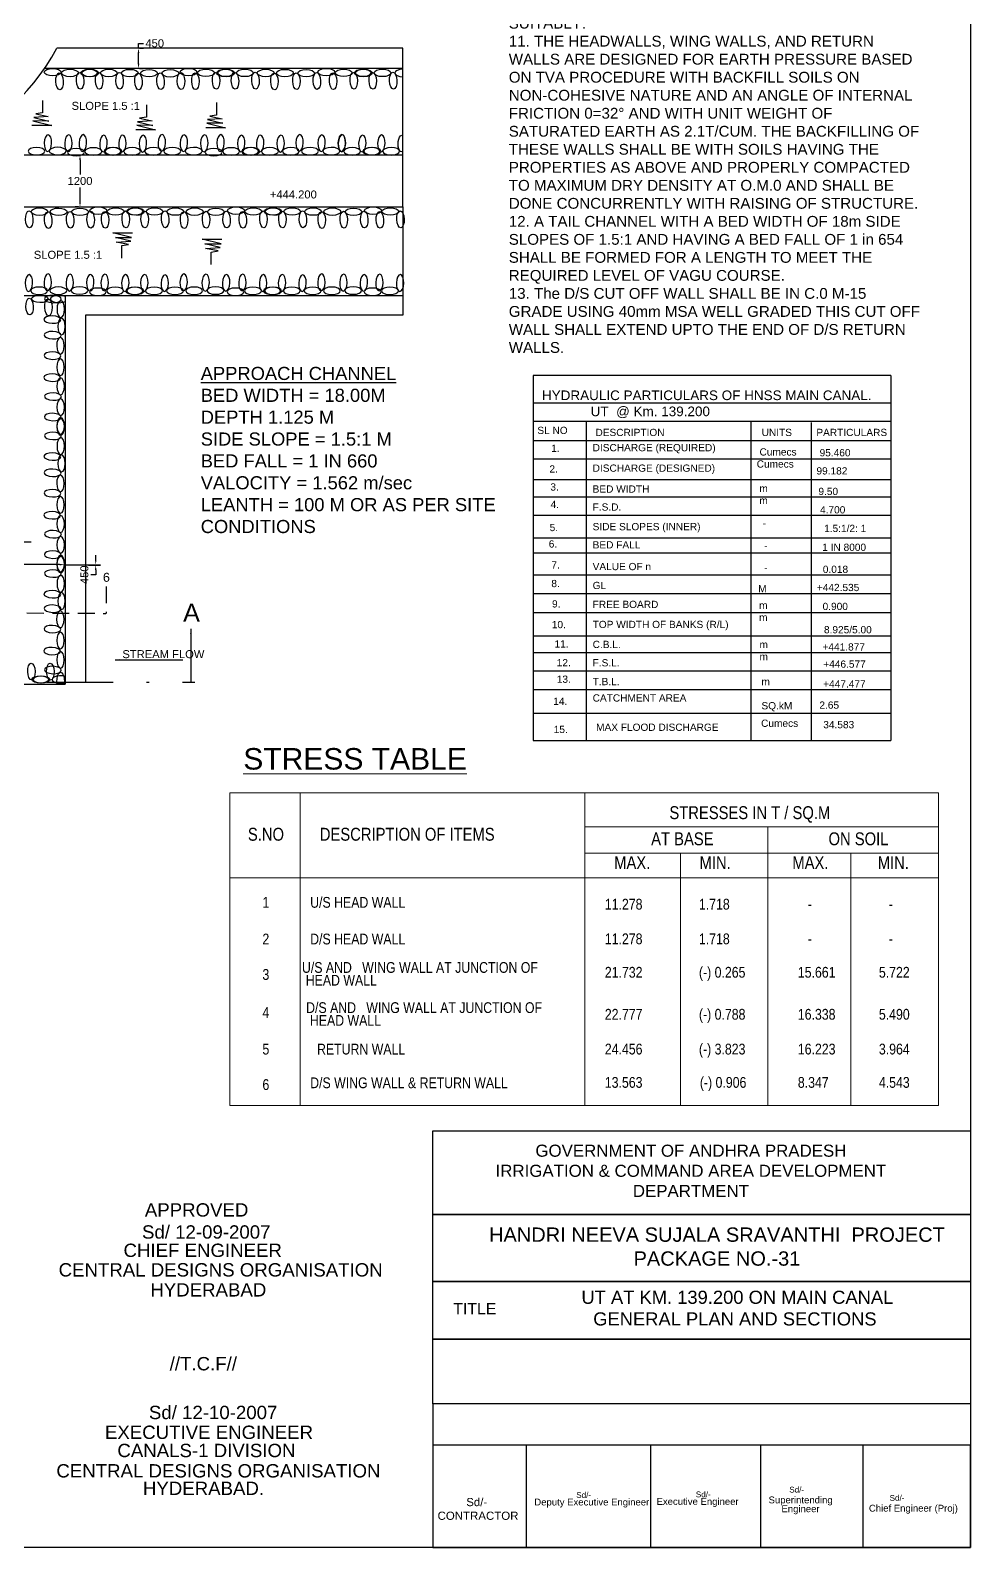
# Model space of a CAD drawing. Header units: metres. Extents: x 450 to 1468, y 479 to 784.
# Drawn here: x 1432.5 to 1467.8, y 698.3 to 755.2 of the extents above; entities that cross this region are included whole.
import ezdxf

# ---------------------------------------------------------------- set-up
doc = ezdxf.new("R2010")
doc.units = ezdxf.units.M
doc.header["$MEASUREMENT"] = 0
doc.linetypes.add('DASHDOT', pattern=[1, 0.5, -0.25, 0, -0.25])
doc.linetypes.add('HIDDEN', pattern=[9.525, 6.35, -3.175])
for name, color, linetype in [('DIMENSION', 255, 'Continuous'), ('DRAWING', 7, 'Continuous'), ('HATCH', 7, 'Continuous'), ('MAIN', 7, 'Continuous'), ('TEXT', 255, 'Continuous'), ('TEXT_GENERAL', 4, 'Continuous')]:
    doc.layers.add(name, color=color, linetype=linetype)
doc.styles.add('ARIAL NARROW', font='ARIALN.TTF')
doc.styles.get("Standard").update_dxf_attribs({"font": 'arial.ttf'})
doc.dimstyles.get("Standard").update_dxf_attribs({"dimtxt": 0.3, "dimasz": 0.18, "dimexe": 0.18, "dimexo": 0.0625, "dimgap": 0.09, "dimtad": 0, "dimtih": 1, "dimtoh": 1, "dimdec": 4, "dimzin": 0, "dimdsep": 46, "dimtxsty": 'Standard', "dimcen": 0.09, "dimadec": 0, "dimazin": 0, "dimtfac": 1, "dimtdec": 4, "dimtofl": 0, "dimtmove": 0, "dimatfit": 3, "dimfxl": 1, "dimtolj": 1, "dimtzin": 0, "dimarcsym": 0})

# ---------------------------------------------------------------- blocks, each defined once
blk = doc.blocks.new('*D120')
at = {"layer": 'Defpoints', "color": 0, "ltscale": 0.1, "transparency": 16777216}
for p in [(1434.396, 750.51), (1434.396, 750.51), (1434.396, 748.563)]:
    blk.add_point(p, dxfattribs=at)
at = {"layer": 'DIMENSION', "color": 0, "lineweight": -2, "ltscale": 0.1, "transparency": 16777216}
for p, q in [((1434.334, 750.51), (1434.216, 750.51)), ((1434.396, 750.33), (1434.396, 749.78)), ((1434.396, 748.743), (1434.396, 749.293)), ((1434.334, 748.563), (1434.216, 748.563))]:
    blk.add_line(p, q, dxfattribs=at)
at = {"layer": 'DIMENSION', "color": 0, "ltscale": 0.1, "transparency": 16777216}
for points in [[(1434.366, 750.33), (1434.426, 750.33), (1434.396, 750.51)], [(1434.366, 748.743), (1434.426, 748.743), (1434.396, 748.563)]]:
    blk.add_solid(points, dxfattribs=at)
at = {"layer": 'DIMENSION', "color": 0, "ltscale": 0.1, "transparency": 16777216, "insert": (1434.396, 749.536), "char_height": 0.3, "attachment_point": 5}
blk.add_mtext('\\A1;1200', dxfattribs=at)
blk = doc.blocks.new('*D121')
at = {"layer": 'Defpoints', "color": 0, "ltscale": 0.1, "transparency": 16777216}
for p in [(1436.566, 754.518), (1436.589, 754.518), (1436.566, 753.757)]:
    blk.add_point(p, dxfattribs=at)
at = {"layer": 'DIMENSION', "color": 0, "lineweight": -2, "ltscale": 0.1, "transparency": 16777216}
for p, q in [((1436.589, 754.518), (1436.589, 754.698)), ((1436.589, 754.698), (1436.769, 754.698)), ((1436.629, 754.518), (1436.769, 754.518)), ((1436.589, 753.937), (1436.589, 754.338)), ((1436.629, 753.757), (1436.769, 753.757))]:
    blk.add_line(p, q, dxfattribs=at)
at = {"layer": 'DIMENSION', "color": 0, "ltscale": 0.1, "transparency": 16777216}
for points in [[(1436.559, 754.338), (1436.619, 754.338), (1436.589, 754.518)], [(1436.559, 753.937), (1436.619, 753.937), (1436.589, 753.757)]]:
    blk.add_solid(points, dxfattribs=at)
at = {"layer": 'DIMENSION', "color": 0, "ltscale": 0.1, "transparency": 16777216, "insert": (1437.195, 754.698), "char_height": 0.3, "attachment_point": 5}
blk.add_mtext('\\A1;450', dxfattribs=at)
blk = doc.blocks.new('*D126')
at = {"layer": 'Defpoints', "color": 0, "ltscale": 0.1, "transparency": 16777216}
for p in [(1428.881, 735.158), (1433.811, 735.151), (1433.811, 735.151)]:
    blk.add_point(p, dxfattribs=at)
at = {"layer": 'DIMENSION', "color": 0, "lineweight": -2, "ltscale": 0.1, "transparency": 16777216}
for p, q in [((1428.881, 735.095), (1428.881, 734.971)), ((1429.061, 735.151), (1430.809, 735.151)), ((1433.631, 735.151), (1431.883, 735.151)), ((1433.811, 735.213), (1433.811, 735.331))]:
    blk.add_line(p, q, dxfattribs=at)
at = {"layer": 'DIMENSION', "color": 0, "ltscale": 0.1, "transparency": 16777216}
for points in [[(1429.061, 735.181), (1429.061, 735.121), (1428.881, 735.151)], [(1433.631, 735.181), (1433.631, 735.121), (1433.811, 735.151)]]:
    blk.add_solid(points, dxfattribs=at)
at = {"layer": 'DIMENSION', "color": 0, "ltscale": 0.1, "transparency": 16777216, "insert": (1431.346, 735.151), "char_height": 0.3, "attachment_point": 5}
blk.add_mtext('\\A1;3000', dxfattribs=at)
blk = doc.blocks.new('*D127')
at = {"layer": 'Defpoints', "color": 0, "ltscale": 0.1, "transparency": 16777216}
for p in [(1433.809, 735.15), (1434.651, 735.132), (1434.984, 735.132)]:
    blk.add_point(p, dxfattribs=at)
at = {"layer": 'DIMENSION', "color": 0, "lineweight": -2, "ltscale": 0.1, "transparency": 16777216}
for p, q in [((1433.871, 735.15), (1435.164, 735.15)), ((1434.713, 735.132), (1435.164, 735.132)), ((1434.984, 735.33), (1434.984, 735.51)), ((1434.984, 734.772), (1434.804, 734.772)), ((1434.984, 734.952), (1434.984, 734.772))]:
    blk.add_line(p, q, dxfattribs=at)
at = {"layer": 'DIMENSION', "color": 0, "ltscale": 0.1, "transparency": 16777216}
for points in [[(1434.954, 735.33), (1435.014, 735.33), (1434.984, 735.15)], [(1434.954, 734.952), (1435.014, 734.952), (1434.984, 735.132)]]:
    blk.add_solid(points, dxfattribs=at)
at = {"layer": 'DIMENSION', "color": 0, "ltscale": 0.1, "transparency": 16777216, "insert": (1434.56, 734.772), "char_height": 0.3, "attachment_point": 5, "rotation": 90}
blk.add_mtext('\\A1;450', dxfattribs=at)

msp = doc.modelspace()

# ---------------------------------------------------------------- linework, layer by layer
at = {"layer": 'DRAWING', "ltscale": 0.1}
for points in [[(1446.49503, 750.50976), (1446.49503, 753.75674), (1446.49503, 754.51794), (1433.52958, 754.51794)], [(1446.49503, 753.75674), (1433.06635, 753.75674)], [(1432.99069, 752.55858), (1432.99069, 752.09187), (1432.73653, 752.0499), (1433.20783, 751.95606), (1432.66004, 751.92149), (1433.22757, 751.78568), (1432.62549, 751.78816), (1433.33367, 751.61283), (1432.59094, 751.61283)], [(1436.88478, 752.39629), (1436.88478, 751.92958), (1436.63062, 751.88761), (1437.10193, 751.79377), (1436.55413, 751.7592), (1437.12166, 751.62339), (1436.51958, 751.62587), (1437.22776, 751.45054), (1436.48504, 751.45054)], [(1439.50963, 752.47626), (1439.50963, 752.00955), (1439.25547, 751.96758), (1439.72678, 751.87374), (1439.17898, 751.83917), (1439.74651, 751.70336), (1439.14444, 751.70584), (1439.85262, 751.53051), (1439.10989, 751.53051)], [(1446.49503, 748.5629), (1446.49503, 750.50976), (1428.94524, 750.50976)], [(1428.90908, 748.5629), (1446.49503, 748.5629), (1446.49503, 745.24507)], [(1435.96494, 746.64575), (1435.96494, 747.11246), (1436.2191, 747.15443), (1435.74779, 747.24827), (1436.29559, 747.28284), (1435.72805, 747.41865), (1436.33013, 747.41618), (1435.62195, 747.5915), (1436.36468, 747.5915)], [(1439.3162, 746.40426), (1439.3162, 746.87097), (1439.57036, 746.91295), (1439.09905, 747.00678), (1439.64685, 747.04135), (1439.07932, 747.17716), (1439.68139, 747.17469), (1438.97321, 747.35001), (1439.71594, 747.35001)], [(1428.90908, 745.24507), (1446.49503, 745.24507), (1446.49503, 744.50423), (1434.59775, 744.50423), (1434.59775, 743.52396)], [(1433.84342, 745.24507), (1433.84342, 730.67054)], [(1434.59775, 743.52396), (1434.59775, 730.73857)], [(1432.56153, 735.99238), (1432.09481, 735.99238), (1432.05284, 736.24654), (1431.95901, 735.77524), (1431.92443, 736.32303), (1431.78863, 735.7555), (1431.7911, 736.35758), (1431.61578, 735.6494), (1431.61578, 736.39213)], [(1428.88121, 730.67054), (1433.84342, 730.67054)]]:
    msp.add_lwpolyline(points, dxfattribs=at)
at = {"layer": 'DRAWING', "linetype": 'DASHDOT', "ltscale": 5}
msp.add_lwpolyline([(1305.63453, 730.73857), (1438.69409, 730.73857)], dxfattribs=at)
at = {"layer": 'DRAWING', "ltscale": 0.1}
msp.add_arc((1425.79465, 758.73897), 8.81171, 290.949535, 331.378234, dxfattribs=at)
at = {"layer": 'DRAWING'}
for centre, major_axis in [((1433.37118, 753.6182), (0.31528, -0.00119)), ((1433.62742, 753.27401), (0.01082, -0.3151)), ((1434.02185, 753.58758), (0.31528, -0.00119)), ((1434.40111, 753.29251), (0.01082, -0.3151)), ((1434.73945, 753.58581), (0.31528, -0.00119)), ((1434.77782, 753.58472), (0.31528, -0.00119)), ((1435.11173, 753.28946), (0.01082, -0.3151)), ((1435.47802, 753.58636), (0.31528, -0.00119)), ((1435.87868, 753.29586), (0.01082, -0.3151)), ((1436.26151, 753.5834), (0.31528, -0.00119)), ((1436.58762, 753.26711), (0.01082, -0.3151)), ((1436.98205, 753.58068), (0.31528, -0.00119)), ((1437.41251, 753.2786), (0.01082, -0.3151)), ((1437.7788, 753.5755), (0.31528, -0.00119)), ((1438.17946, 753.285), (0.01082, -0.3151)), ((1438.46451, 753.62092), (0.31528, -0.00119)), ((1438.72075, 753.27674), (0.01082, -0.3151)), ((1439.11518, 753.59031), (0.31528, -0.00119)), ((1439.49444, 753.29523), (0.01082, -0.3151)), ((1439.83278, 753.58854), (0.31528, -0.00119)), ((1439.87114, 753.58745), (0.31528, -0.00119)), ((1440.20506, 753.29219), (0.01082, -0.3151)), ((1440.57134, 753.58909), (0.31528, -0.00119)), ((1440.972, 753.29858), (0.01082, -0.3151)), ((1441.35484, 753.58613), (0.31528, -0.00119)), ((1441.68095, 753.26983), (0.01082, -0.3151)), ((1442.07538, 753.5834), (0.31528, -0.00119)), ((1442.50584, 753.28132), (0.01082, -0.3151)), ((1442.87212, 753.57822), (0.31528, -0.00119)), ((1443.27278, 753.28772), (0.01082, -0.3151)), ((1443.62587, 753.62092), (0.31528, -0.00119)), ((1443.88211, 753.27674), (0.01082, -0.3151)), ((1444.27654, 753.59031), (0.31528, -0.00119)), ((1444.6558, 753.29523), (0.01082, -0.3151)), ((1444.99414, 753.58854), (0.31528, -0.00119)), ((1445.0325, 753.58745), (0.31528, -0.00119)), ((1445.36642, 753.29219), (0.01082, -0.3151)), ((1445.7327, 753.58909), (0.31528, -0.00119)), ((1446.13336, 753.29858), (0.01082, -0.3151)), ((1432.49375, 748.09852), (0.01082, -0.3151)), ((1432.87658, 748.38607), (0.31528, -0.00119)), ((1433.20269, 748.06977), (0.01082, -0.3151)), ((1433.59712, 748.38334), (0.31528, -0.00119)), ((1434.02758, 748.08126), (0.01082, -0.3151)), ((1434.39387, 748.37817), (0.31528, -0.00119)), ((1434.79453, 748.08766), (0.01082, -0.3151)), ((1435.07958, 748.42358), (0.31528, -0.00119)), ((1435.33582, 748.0794), (0.01082, -0.3151)), ((1435.73025, 748.39297), (0.31528, -0.00119)), ((1436.10951, 748.0979), (0.01082, -0.3151)), ((1436.44785, 748.3912), (0.31528, -0.00119)), ((1436.48621, 748.39011), (0.31528, -0.00119)), ((1436.82013, 748.09485), (0.01082, -0.3151)), ((1437.18642, 748.39175), (0.31528, -0.00119)), ((1437.58707, 748.10125), (0.01082, -0.3151)), ((1437.96991, 748.38879), (0.31528, -0.00119)), ((1438.29602, 748.0725), (0.01082, -0.3151)), ((1438.69045, 748.38607), (0.31528, -0.00119)), ((1439.12091, 748.08399), (0.01082, -0.3151)), ((1439.4872, 748.38089), (0.31528, -0.00119)), ((1439.88785, 748.09038), (0.01082, -0.3151)), ((1440.24094, 748.42358), (0.31528, -0.00119)), ((1440.49718, 748.0794), (0.01082, -0.3151)), ((1440.89161, 748.39297), (0.31528, -0.00119)), ((1441.27087, 748.0979), (0.01082, -0.3151)), ((1441.60921, 748.3912), (0.31528, -0.00119)), ((1441.64757, 748.39011), (0.31528, -0.00119)), ((1441.98149, 748.09485), (0.01082, -0.3151)), ((1442.34777, 748.39175), (0.31528, -0.00119)), ((1442.74843, 748.10125), (0.01082, -0.3151)), ((1443.13127, 748.38879), (0.31528, -0.00119)), ((1443.45738, 748.0725), (0.01082, -0.3151)), ((1443.85181, 748.38607), (0.31528, -0.00119)), ((1444.28227, 748.08399), (0.01082, -0.3151)), ((1444.64855, 748.38089), (0.31528, -0.00119)), ((1445.04921, 748.09038), (0.01082, -0.3151)), ((1445.37713, 748.42358), (0.31528, -0.00119)), ((1445.63337, 748.0794), (0.01082, -0.3151)), ((1446.0278, 748.39297), (0.31528, -0.00119)), ((1446.40706, 748.0979), (0.01082, -0.3151)), ((1432.5043, 744.82769), (0.01082, -0.3151)), ((1432.88714, 745.11523), (0.31528, -0.00119)), ((1433.21325, 744.79894), (0.01082, -0.3151)), ((1432.57402, 731.14131), (-0.01082, 0.3151)), ((1433.28464, 731.13826), (-0.01082, 0.3151)), ((1432.90794, 730.84605), (-0.31528, 0.00119)), ((1432.9463, 730.84496), (-0.31528, 0.00119))]:
    msp.add_ellipse(centre, major_axis=major_axis, ratio=0.44187519, dxfattribs=at)
for centre, major_axis, start_param, end_param in [((1446.5162, 753.58613), (0.31528, -0.00119), 1.63965786, 4.6468677), ((1433.60768, 745.11251), (0.31528, -0.00119), 0.72786788, 5.55865768), ((1433.6639, 730.84319), (-0.31528, 0.00119), 4.10830539, 8.46140548)]:
    msp.add_ellipse(centre, major_axis=major_axis, ratio=0.44187519, start_param=start_param, end_param=end_param, dxfattribs=at)
at = {"layer": 'DRAWING', "extrusion": (0, 0, -1)}
for centre, major_axis in [((1433.19385, 750.95806), (0.01082, 0.3151)), ((1433.9608, 750.95166), (0.01082, 0.3151)), ((1434.50208, 750.95992), (0.01082, 0.3151)), ((1435.27577, 750.94142), (0.01082, 0.3151)), ((1435.9864, 750.94447), (0.01082, 0.3151)), ((1436.75334, 750.93808), (0.01082, 0.3151)), ((1437.46228, 750.96682), (0.01082, 0.3151)), ((1438.28718, 750.95534), (0.01082, 0.3151)), ((1439.05412, 750.94894), (0.01082, 0.3151)), ((1439.66344, 750.95992), (0.01082, 0.3151)), ((1440.43713, 750.94142), (0.01082, 0.3151)), ((1441.14776, 750.94447), (0.01082, 0.3151)), ((1441.9147, 750.93808), (0.01082, 0.3151)), ((1442.62364, 750.96682), (0.01082, 0.3151)), ((1443.44854, 750.95534), (0.01082, 0.3151)), ((1444.20406, 750.96264), (0.01082, 0.3151)), ((1444.21548, 750.94894), (0.01082, 0.3151)), ((1444.97774, 750.94415), (0.01082, 0.3151)), ((1445.68837, 750.9472), (0.01082, 0.3151)), ((1432.76339, 750.65598), (0.31528, 0.00119)), ((1433.56014, 750.66116), (0.31528, 0.00119)), ((1434.24585, 750.61574), (0.31528, 0.00119)), ((1434.89652, 750.64635), (0.31528, 0.00119)), ((1435.61412, 750.64812), (0.31528, 0.00119)), ((1435.65248, 750.64921), (0.31528, 0.00119)), ((1436.35268, 750.64757), (0.31528, 0.00119)), ((1437.13618, 750.65053), (0.31528, 0.00119)), ((1437.85671, 750.65326), (0.31528, 0.00119)), ((1438.65346, 750.65843), (0.31528, 0.00119)), ((1439.40721, 750.61574), (0.31528, 0.00119)), ((1440.05787, 750.64635), (0.31528, 0.00119)), ((1440.77548, 750.64812), (0.31528, 0.00119)), ((1440.81384, 750.64921), (0.31528, 0.00119)), ((1441.51404, 750.64757), (0.31528, 0.00119)), ((1442.29754, 750.65053), (0.31528, 0.00119)), ((1443.01807, 750.65326), (0.31528, 0.00119)), ((1443.81482, 750.65843), (0.31528, 0.00119)), ((1444.59849, 750.64908), (0.31528, 0.00119)), ((1445.31609, 750.65085), (0.31528, 0.00119)), ((1445.35445, 750.65193), (0.31528, 0.00119)), ((1446.05465, 750.65029), (0.31528, 0.00119)), ((1432.47885, 745.70945), (0.01082, 0.3151)), ((1433.1878, 745.7382), (0.01082, 0.3151)), ((1434.01269, 745.72671), (0.01082, 0.3151)), ((1434.77963, 745.72031), (0.01082, 0.3151)), ((1435.32092, 745.72857), (0.01082, 0.3151)), ((1436.09461, 745.71008), (0.01082, 0.3151)), ((1436.80524, 745.71312), (0.01082, 0.3151)), ((1437.57218, 745.70673), (0.01082, 0.3151)), ((1438.28112, 745.73548), (0.01082, 0.3151)), ((1439.10602, 745.72399), (0.01082, 0.3151)), ((1439.87296, 745.71759), (0.01082, 0.3151)), ((1440.48228, 745.72857), (0.01082, 0.3151)), ((1441.25597, 745.71008), (0.01082, 0.3151)), ((1441.96659, 745.71312), (0.01082, 0.3151)), ((1442.73354, 745.70673), (0.01082, 0.3151)), ((1443.44248, 745.73548), (0.01082, 0.3151)), ((1444.26737, 745.72399), (0.01082, 0.3151)), ((1445.03432, 745.71759), (0.01082, 0.3151)), ((1445.61848, 745.72857), (0.01082, 0.3151)), ((1446.39217, 745.71008), (0.01082, 0.3151)), ((1432.86169, 745.42191), (0.31528, 0.00119)), ((1433.58223, 745.42463), (0.31528, 0.00119)), ((1434.37898, 745.42981), (0.31528, 0.00119)), ((1435.06469, 745.38439), (0.31528, 0.00119)), ((1435.71535, 745.415), (0.31528, 0.00119)), ((1436.43296, 745.41677), (0.31528, 0.00119)), ((1436.47132, 745.41786), (0.31528, 0.00119)), ((1437.17152, 745.41622), (0.31528, 0.00119)), ((1437.95502, 745.41918), (0.31528, 0.00119)), ((1438.67555, 745.42191), (0.31528, 0.00119)), ((1439.4723, 745.42709), (0.31528, 0.00119)), ((1440.22604, 745.38439), (0.31528, 0.00119)), ((1440.87671, 745.415), (0.31528, 0.00119)), ((1441.59432, 745.41677), (0.31528, 0.00119)), ((1441.63268, 745.41786), (0.31528, 0.00119)), ((1442.33288, 745.41622), (0.31528, 0.00119)), ((1443.11638, 745.41918), (0.31528, 0.00119)), ((1443.83691, 745.42191), (0.31528, 0.00119)), ((1444.63366, 745.42709), (0.31528, 0.00119)), ((1445.36224, 745.38439), (0.31528, 0.00119)), ((1446.01291, 745.415), (0.31528, 0.00119)), ((1433.37842, 745.1131), (-0.3151, 0.01082)), ((1433.67349, 744.73384), (-0.00119, 0.31528)), ((1433.35992, 744.33941), (-0.3151, 0.01082)), ((1433.7041, 744.08317), (-0.00119, 0.31528)), ((1433.3709, 743.75525), (-0.3151, 0.01082)), ((1433.66141, 743.35459), (-0.00119, 0.31528)), ((1433.36451, 742.9883), (-0.3151, 0.01082)), ((1433.66658, 742.55784), (-0.00119, 0.31528)), ((1433.35302, 742.16341), (-0.3151, 0.01082)), ((1433.66931, 741.83731), (-0.00119, 0.31528)), ((1433.38176, 741.45447), (-0.3151, 0.01082)), ((1433.67227, 741.05381), (-0.00119, 0.31528)), ((1433.37537, 740.68752), (-0.3151, 0.01082)), ((1433.67063, 740.35361), (-0.00119, 0.31528)), ((1433.67172, 740.31525), (-0.00119, 0.31528)), ((1433.37842, 739.9769), (-0.3151, 0.01082)), ((1433.67349, 739.59764), (-0.00119, 0.31528)), ((1433.35992, 739.20321), (-0.3151, 0.01082)), ((1433.7041, 738.94697), (-0.00119, 0.31528)), ((1433.3709, 738.59389), (-0.3151, 0.01082)), ((1433.66141, 738.19323), (-0.00119, 0.31528)), ((1433.36451, 737.82695), (-0.3151, 0.01082)), ((1433.66658, 737.39648), (-0.00119, 0.31528)), ((1433.35302, 737.00205), (-0.3151, 0.01082)), ((1433.66931, 736.67595), (-0.00119, 0.31528)), ((1433.38176, 736.29311), (-0.3151, 0.01082)), ((1433.37537, 735.52617), (-0.3151, 0.01082)), ((1433.67227, 735.89245), (-0.00119, 0.31528)), ((1433.67063, 735.19225), (-0.00119, 0.31528)), ((1433.67172, 735.15389), (-0.00119, 0.31528)), ((1433.37842, 734.81554), (-0.3151, 0.01082)), ((1433.67349, 734.43628), (-0.00119, 0.31528)), ((1433.35992, 734.04185), (-0.3151, 0.01082)), ((1433.7041, 733.78561), (-0.00119, 0.31528)), ((1433.36818, 733.50056), (-0.3151, 0.01082)), ((1433.65868, 733.0999), (-0.00119, 0.31528)), ((1433.36178, 732.73362), (-0.3151, 0.01082)), ((1433.66386, 732.30316), (-0.00119, 0.31528)), ((1433.35029, 731.90873), (-0.3151, 0.01082)), ((1433.66658, 731.58262), (-0.00119, 0.31528)), ((1433.37904, 731.19978), (-0.3151, 0.01082))]:
    msp.add_ellipse(centre, major_axis=major_axis, ratio=0.44187519, dxfattribs=at)
for centre, major_axis, start_param, end_param in [((1446.45531, 750.9408), (0.01082, 0.3151), 2.77563782, 6.49400101), ((1433.66955, 730.79912), (-0.00119, 0.31528), 4.29396199, 8.27574888)]:
    msp.add_ellipse(centre, major_axis=major_axis, ratio=0.44187519, start_param=start_param, end_param=end_param, dxfattribs=at)
at = {"layer": 'HATCH', "ltscale": 0.02}
msp.add_lwpolyline([(1447.61631, 703.68373), (1447.61631, 702.13041)], dxfattribs=at)
at = {"layer": 'MAIN', "color": 0, "linetype": 'Continuous', "lineweight": 9}
for p, q in [((1440.00895, 726.59411), (1440.00895, 714.87218)), ((1442.65134, 726.59411), (1442.65134, 714.87218)), ((1453.31286, 726.59411), (1453.31286, 714.87218)), ((1466.57275, 726.59411), (1466.57275, 714.87218)), ((1460.18064, 725.31528), (1460.18064, 714.87218)), ((1456.90022, 724.33484), (1456.90022, 714.87218)), ((1463.29047, 724.33484), (1463.29047, 714.87218))]:
    msp.add_line(p, q, dxfattribs=at)
at = {"layer": 'MAIN', "color": 0, "lineweight": 9}
for p, q in [((1440.00895, 726.59411), (1466.57275, 726.59411)), ((1453.31286, 725.31528), (1466.57275, 725.31528)), ((1453.31286, 724.33484), (1466.57275, 724.33484)), ((1440.00895, 723.40596), (1466.57275, 723.40596)), ((1440.00895, 714.87218), (1466.57275, 714.87218))]:
    msp.add_line(p, q, dxfattribs=at)
at = {"layer": 'TEXT', "ltscale": 0.1}
msp.add_lwpolyline([(1276.63761, 784.06921), (1467.77643, 784.06921), (1467.77643, 698.29067), (1276.63761, 698.29067)], close=True, dxfattribs=at)
at = {"layer": 'TEXT', "ltscale": 0.02}
for points in [[(1464.78738, 742.24298), (1451.38477, 742.24298), (1451.38477, 728.5628)], [(1464.78738, 742.24298), (1464.78738, 728.5628)], [(1451.38477, 741.2126), (1464.78583, 741.2126)], [(1451.38477, 740.53052), (1464.78481, 740.53052)], [(1453.3608, 740.53052), (1453.3608, 728.5628)], [(1459.53867, 740.53052), (1459.53867, 728.5628)], [(1461.7933, 740.47491), (1461.7933, 728.5628)], [(1451.38477, 739.80182), (1464.78371, 739.80182)], [(1451.38477, 739.1125), (1464.78267, 739.1125)], [(1451.38477, 738.34443), (1464.78152, 738.34443)], [(1451.38477, 737.69453), (1464.78054, 737.69453)], [(1451.38477, 737.00521), (1464.77951, 737.00521)], [(1451.38477, 736.15111), (1464.77822, 736.15111)], [(1451.38477, 735.59968), (1464.77739, 735.59968)], [(1451.38477, 734.77251), (1464.77615, 734.77251)], [(1451.38477, 734.0635), (1464.77508, 734.0635)], [(1451.38477, 733.35449), (1464.77402, 733.35449)], [(1451.38477, 732.48371), (1464.77271, 732.48371)], [(1451.38477, 731.85349), (1464.77176, 731.85349)], [(1451.38477, 731.16417), (1464.77073, 731.16417)], [(1451.38477, 730.47489), (1464.76969, 730.47489)], [(1451.1198, 702.13041), (1451.1198, 698.29067)], [(1455.78063, 702.13041), (1455.78063, 698.29067)], [(1459.90307, 702.13041), (1459.90307, 698.29067)], [(1463.73965, 702.13041), (1463.73965, 698.29067)]]:
    msp.add_lwpolyline(points, dxfattribs=at)
at = {"layer": 'TEXT', "ltscale": 0.1}
for points in [[(1451.38477, 729.58518), (1464.78738, 729.58518)], [(1451.38477, 728.5628), (1464.78738, 728.5628)]]:
    msp.add_lwpolyline(points, dxfattribs=at)
at = {"layer": 'TEXT', "ltscale": 0.02}
for points in [[(1447.61631, 713.91554), (1467.77643, 713.91554), (1467.77643, 710.78544), (1447.61631, 710.78544)], [(1447.61631, 710.78544), (1467.77643, 710.78544), (1467.77643, 708.27166), (1447.61631, 708.27166)], [(1447.61631, 708.27166), (1467.77643, 708.27166), (1467.77643, 706.10311), (1447.61631, 706.10311)], [(1447.61631, 706.10311), (1467.77643, 706.10311), (1467.77643, 703.68373), (1447.61631, 703.68373)], [(1447.61631, 698.29067), (1467.77643, 698.29067), (1467.77643, 702.13041), (1447.61631, 702.13041)]]:
    msp.add_lwpolyline(points, close=True, dxfattribs=at)

# ---------------------------------------------------------------- texts
at = {"layer": 'DIMENSION', "ltscale": 0.1}
for s, height, p in [('6', 0.3354, (1435.25479, 734.50891)), ('A', 0.67703, (1438.25929, 733.01108))]:
    msp.add_text(s, height=height, dxfattribs=at).set_placement(p)
at = {"layer": 'MAIN', "color": 0, "lineweight": 9, "style": 'ARIAL NARROW'}
for s, height, p in [('       STRESSES IN T / SQ.M', 0.4832778, (1455.40833, 725.6096)), ('S.NO', 0.483278, (1440.68903, 724.79967)), ('DESCRIPTION OF ITEMS', 0.4832778, (1443.384, 724.79967)), ('         AT BASE                            ON SOIL', 0.4832778, (1454.4162, 724.62916)), ('MAX.            MIN.               MAX.            MIN.', 0.4832778, (1454.4162, 723.73397)), ('1', 0.40273, (1441.23289, 722.28631)), ('U/S HEAD WALL  ', 0.4027315, (1443.02283, 722.28631)), ('11.278', 0.402732, (1454.06611, 722.21775)), ('1.718', 0.402732, (1457.59232, 722.21775)), ('-', 0.40273, (1461.67455, 722.21775)), ('-', 0.40273, (1464.7124, 722.21775)), ('2', 0.40273, (1441.23289, 720.9114)), ('D/S HEAD WALL  ', 0.4027315, (1443.02283, 720.9114)), ('11.278', 0.402732, (1454.06611, 720.91816)), ('1.718', 0.402732, (1457.59232, 720.91816)), ('-', 0.40273, (1461.67455, 720.91816)), ('-', 0.40273, (1464.7124, 720.91816)), ('3', 0.40273, (1441.23289, 719.58184)), ('U/S AND   WING WALL AT JUNCTION OF', 0.4027315, (1442.715, 719.84483)), (' HEAD WALL  ', 0.4027315, (1442.72869, 719.36609)), ('21.732', 0.402732, (1454.06611, 719.66392)), ('(-) 0.265', 0.402732, (1457.59232, 719.66392)), ('15.661', 0.402732, (1461.30019, 719.66392)), ('5.722', 0.402732, (1464.33803, 719.66392)), ('D/S AND   WING WALL AT JUNCTION OF', 0.4027315, (1442.8703, 718.3386)), ('4', 0.40273, (1441.23289, 718.15711)), (' HEAD WALL  ', 0.4027315, (1442.88399, 717.85987)), ('22.777', 0.402732, (1454.06611, 718.08855)), ('(-) 0.788', 0.402732, (1457.59232, 718.08855)), ('16.338', 0.402732, (1461.30019, 718.08855)), ('5.490', 0.402732, (1464.33803, 718.08855)), ('5', 0.40273, (1441.23289, 716.7822)), ('  RETURN WALL  ', 0.4027315, (1443.02283, 716.7822)), ('24.456', 0.402732, (1454.06611, 716.78465)), ('(-) 3.823', 0.402732, (1457.59232, 716.78465)), ('16.223', 0.402732, (1461.30019, 716.78465)), ('3.964', 0.402732, (1464.33803, 716.78465)), ('6', 0.40273, (1441.23289, 715.45264)), ('D/S WING WALL & RETURN WALL ', 0.4027315, (1443.02283, 715.51996)), ('13.563', 0.402732, (1454.06611, 715.53472)), ('(-) 0.906', 0.402732, (1457.62734, 715.53472)), ('8.347', 0.402732, (1461.30019, 715.53472)), ('4.543', 0.402732, (1464.33803, 715.53472))]:
    msp.add_text(s, height=height, dxfattribs=at).set_placement(p)
at = {"layer": 'TEXT'}
for s, height, p in [(' APPROVED', 0.5, (1436.63141, 710.70489)), ('Sd/ 12-09-2007', 0.5, (1436.71946, 709.87783)), ('CHIEF ENGINEER', 0.5, (1436.02612, 709.19075)), ('CENTRAL DESIGNS ORGANISATION', 0.5, (1433.59332, 708.45788)), ('HYDERABAD', 0.5, (1437.03104, 707.70778)), ('UT AT KM. 139.200 ON MAIN CANAL', 0.4921699, (1453.18821, 707.43326)), ('//T.C.F//', 0.5, (1437.75742, 704.93894)), ('Sd/ 12-10-2007', 0.5, (1436.9784, 703.11)), ('EXECUTIVE ENGINEER', 0.5, (1435.32902, 702.36657)), ('CANALS-1 DIVISION', 0.5, (1435.79627, 701.68421)), ('CENTRAL DESIGNS ORGANISATION', 0.5, (1433.51026, 700.92167)), ('HYDERABAD.', 0.5, (1436.75332, 700.26502)), ('Sd/-', 0.218029, (1452.99389, 700.15552)), ('Sd/-', 0.218029, (1457.47623, 700.17824)), ('Sd/-', 0.218029, (1460.97813, 700.35623)), ('Deputy Executive Engineer', 0.2556727, (1451.42292, 699.87259)), (' Executive Engineer', 0.2556727, (1455.90526, 699.89532)), ('Superintending ', 0.2556727, (1460.20293, 699.95207)), ('Chief Engineer (Proj)', 0.2556727, (1463.96364, 699.64287)), ('Sd/-', 0.218029, (1464.73884, 700.04703))]:
    msp.add_text(s, height=height, dxfattribs=at).set_placement(p)
for s, insert, char_height, width, attachment_point in [('NOTES  \\P1. ALL DIMENSIONS ARE IN MILLIMETRES AND                LEVELS ARE IN METRES. ALL DIA,, METRES OF BARS AND SPACING ARE IN MILLIMETRES. \\P2.DO NOT SCALE THE DRAWING ONLY FIGURED DIMENSIONS SHALL BE CONSIDERED. \\P3. FOUNDATION CONCRETE, TOE WALLS, SHALL BE OF M-15 GRADE WITH 40mm MSA WELL GRADED. \\P4. LEVELLING COURSE UNDER BOX SHALL BE OF M-10 GRADE WITH 40mm MSA WELL GRADED. 40mm THICK SEALING COAT IN THE BARREL SHALL BE IN C-C M-25 GRADE WITH 12mm MSA WELL GRADED. 150mm THICK WEARING COAT SHALL BE IN C.0 M-20 GRADE IN TRANSITIONS WITH 20mm MSA WELL GRADED. \\P5. WINGS, RETURNS, HEADWALLS, AND DROP WALL SHALL BE IN C.0 M-15 GRADE USING 40mm MSA WELL GRADED. \\P6. THE BOX UNDER CANAL TROUGH, UNDER HEADWALLS, AND UNDER EARTH BANKS SHALL BE IN R.C.0 M-20 GRADE WITH 20mm MSA WELL GRADED. THE SEALING COAT OVER TROUGH SLAB SHALL BE 40mm THICK WITH C.0 M-25 GRADE WITH 12mm MSA WELL GRADED. \\P7. THE CANAL LINING BOTH FOR BED AND SIDE SHALL BE 100mm THICK IN C.0 M-10 GRADE USING 20mm MSA WELL GRADED AND THIS LINING SHALL BE EXTENDED AT LEAST FOR 10METRES ON EITHER SIDE OF STRUCTURE OR AS PER AGREEMENT. \\P8. WEEP HOLES OF SIZE 75mm x 150mm WITH REVERSE FILTERS ON REAR SIDE ARE TO BE PROVIDED AT 150c/c BOTH WAYS AND STAGGERED IN WINGS, RETURNS AND HEADWALLS, ABOVE M.F.L. \\P9. THE BED PITCHING AND SIDE REVETMENT SHALL BE PROVIDED IN THE DRAIN AT THE EXIT AND ENTRANCE OF THE STRUCTURE AS SHOWN IN THE DRAWING. \\P10. IF THE STRATA MET WITH AT FOUNDATION LEVEL DURING EXECUTION IS DIFFERENT FROM WHAT IS CONSIDERED IN THE DESIGN AND IS NOT CAPABLE OF TAKING THE DESIGNED STRESSES (SHOWN IN THE STRESS TABLE) THE SECTIONS MAY BE CHANGED SUITABLY. \\P11. THE HEADWALLS, WING WALLS, AND RETURN WALLS ARE DESIGNED FOR EARTH PRESSURE BASED ON TVA PROCEDURE WITH BACKFILL SOILS ON NON-COHESIVE NATURE AND AN ANGLE OF INTERNAL FRICTION 0=32° AND WITH UNIT WEIGHT OF SATURATED EARTH AS 2.1T/CUM. THE BACKFILLING OF THESE WALLS SHALL BE WITH SOILS HAVING THE PROPERTIES AS ABOVE AND PROPERLY COMPACTED TO MAXIMUM DRY DENSITY AT O.M.0 AND SHALL BE DONE CONCURRENTLY WITH RAISING OF STRUCTURE. \\P12. A TAIL CHANNEL WITH A BED WIDTH OF 18m SIDE SLOPES OF 1.5:1 AND HAVING A BED FALL OF 1 in 654 SHALL BE FORMED FOR A LENGTH TO MEET THE REQUIRED LEVEL OF VAGU COURSE. \\P13. The D/S CUT OFF WALL SHALL BE IN C.0 M-15 GRADE USING 40mm MSA WELL GRADED THIS CUT OFF WALL SHALL EXTEND UPTO THE END OF D/S RETURN WALLS. ', (1450.46637, 782.67937), 0.40525157, 15.5049692, 1), ('SLOPE 1.5 :1', (1434.08014, 752.50462), 0.3, 2.8487187, 1), ('+444.200', (1441.51144, 749.18212), 0.3, 2.8487187, 1), ('SLOPE 1.5 :1', (1432.66427, 746.91939), 0.3, 2.8487187, 1), ('{\\LAPPROACH CHANNEL } \\PBED WIDTH = 18.00M \\PDEPTH 1.125 M \\PSIDE SLOPE = 1.5:1 M \\PBED FALL = 1 IN 660 \\PVALOCITY = 1.562 m/sec \\PLEANTH = 100 M OR AS PER SITE CONDITIONS ', (1438.91972, 742.56679), 0.4919001, 11.3291595, 1), ('\\PHYDRAULIC PARTICULARS OF HNSS MAIN CANAL.                                   UT  @ Km. 139.200', (1451.70926, 742.28487), 0.3616775, 15.3818152, 1), (' SL NO', (1451.43054, 740.32112), 0.271258, 2.0000953, 1), (' DESCRIPTION ', (1453.60914, 740.24447), 0.2712581, 4.6229831, 1), ('UNITS', (1459.94394, 740.24447), 0.271258, 1.8002948, 1), ('PARTICULARS', (1461.99353, 740.24447), 0.2712581, 4.3120063, 1), ('1.', (1452.05903, 739.65118), 0.271258, 0.40044, 1), ('DISCHARGE (REQUIRED)', (1453.60914, 739.67362), 0.2712581, 7.563628, 1), (' Cumecs \\PCumecs \\P ', (1459.75779, 739.51339), 0.271258, 1.69223, 1), (' 95.460 ', (1462.01058, 739.48442), 0.271258, 1.492956, 1), ('2.', (1451.98954, 738.87453), 0.271258, 0.40044, 1), ('DISCHARGE (DESIGNED)', (1453.60914, 738.90555), 0.2712581, 7.5290069, 1), ('\\P99.182', (1461.99756, 739.25471), 0.271258, 1.8471215, 1), ('3.', (1452.02341, 738.20036), 0.271258, 0.40044, 1), ('BED WIDTH', (1453.60914, 738.12258), 0.271258, 3.4241142, 1), ('m \\Pm ', (1459.85902, 738.14521), 0.271258, 0.318985, 1), (' 9.50 \\P', (1461.96562, 738.03273), 0.271258, 0.9879889, 1), ('4.', (1452.03326, 737.54448), 0.271258, 0.40044, 1), ('F.S.D.', (1453.60914, 737.44785), 0.271258, 1.6719212, 1), (' 4.700 \\P', (1462.02643, 737.34341), 0.271258, 1.2404724, 1), ('5.', (1451.99696, 736.67865), 0.271258, 0.40044, 1), ('SIDE SLOPES (INNER)', (1453.60914, 736.71223), 0.2712581, 27.5681311, 1), ('-', (1459.9818, 736.8434), 0.27126, 0.318985, 1), (' 1.5:1/2: 1 ', (1462.18009, 736.64503), 0.2712581, 1.9878211, 1), ('6.', (1451.96387, 736.06306), 0.271258, 0.40044, 1), ('BED FALL', (1453.60914, 736.02774), 0.271258, 2.8959133, 1), ('-', (1460.04004, 736.00331), 0.27126, 0.318985, 1), ('1 IN 8000', (1462.21427, 735.93788), 0.271258, 1.8975061, 1), ('7.', (1452.06088, 735.27654), 0.271258, 0.40044, 1), ('VALUE OF n', (1453.60914, 735.21516), 0.271258, 3.5806749, 1), (' 0.018 \\P', (1462.13087, 735.11071), 0.271258, 1.2422458, 1), ('8.', (1452.06088, 734.5787), 0.271258, 0.40044, 1), ('-', (1460.04004, 735.17614), 0.27126, 0.318985, 1), ('GL', (1453.60914, 734.50615), 0.271258, 3.0956737, 1), ('M', (1459.81393, 734.38355), 0.27126, 1.1766311, 1), ('+442.535', (1462.0122, 734.42996), 0.271258, 1.2415808, 1), ('9.', (1452.08684, 733.81465), 0.271258, 0.40044, 1), ('FREE BOARD', (1453.60914, 733.79714), 0.271258, 3.9942892, 1), ('m \\Pm ', (1459.84877, 733.76095), 0.271258, 0.318985, 1), (' 0.900 \\P', (1462.12307, 733.72074), 0.271258, 1.2404724, 1), ('10.', (1452.07845, 733.03904), 0.271258, 0.40044, 1), ('TOP WIDTH OF BANKS (R/L)', (1453.60914, 733.04483), 0.2712581, 8.3988226, 1), (' 8.925/5.00 ', (1462.17394, 732.84782), 0.2712581, 2.2501851, 1), ('11.', (1452.17906, 732.31267), 0.271258, 0.40044, 1), ('C.B.L.', (1453.60914, 732.29614), 0.271258, 1.6578276, 1), ('STREAM FLOW', (1435.98428, 731.94461), 0.3, 3.7229362, 1), ('m \\Pm ', (1459.86292, 732.29191), 0.271258, 0.318985, 1), (' +441.877', (1462.11887, 732.20068), 0.271258, 2.0116668, 1), ('12.', (1452.26299, 731.61124), 0.271258, 0.40044, 1), ('F.S.L.', (1453.60914, 731.60682), 0.271258, 1.5677516, 1), ('\\P +446.577', (1462.14848, 732.00963), 0.271258, 2.0116668, 1), ('13.', (1452.26426, 730.99167), 0.271258, 0.40044, 1), ('T.B.L.', (1453.60914, 730.90265), 0.271258, 1.6045173, 1), ('m \\P\\PSQ.kM ', (1459.9362, 730.90088), 0.271258, 0.5456073, 1), (' +447.477', (1462.14433, 730.8133), 0.271258, 2.0116668, 1), ('14.', (1452.13407, 730.16534), 0.271258, 0.40044, 1), ('CATCHMENT AREA', (1453.60914, 730.28762), 0.2712581, 7.5639344, 1), (' \\P2.65', (1462.10828, 730.47183), 0.271258, 2.0105584, 1), ('15.', (1452.15043, 729.10736), 0.271258, 0.40044, 1), ('MAX FLOOD DISCHARGE', (1453.73847, 729.18966), 0.2712581, 7.5639344, 1), ('Cumecs', (1459.92295, 729.34018), 0.271258, 0.5456073, 1), (' \\P34.583', (1462.25354, 729.73934), 0.271258, 2.0105584, 1), ('HANDRI NEEVA SUJALA SRAVANTHI  PROJECT\\PPACKAGE NO.-31', (1458.26842, 710.29602), 0.5369126, 23.010542, 2), ('GENERAL PLAN AND SECTIONS{\\C7;  }', (1453.63043, 707.11401), 0.4921699, 13.3319069, 1), ('Engineer', (1460.68608, 699.87524), 0.255673, 1.4766929, 1)]:
    msp.add_mtext(s, dxfattribs=dict(at, insert=insert, char_height=char_height, width=width, attachment_point=attachment_point))
at = {"layer": 'TEXT', "color": 7}
for s, insert, char_height, width, attachment_point in [('GOVERNMENT OF ANDHRA PRADESH\\PIRRIGATION & COMMAND AREA DEVELOPMENT DEPARTMENT', (1457.29168, 712.42171), 0.4523758, 17.3873967, 5), ('TITLE', (1448.38293, 707.46465), 0.426121, 3.4632008, 1), ('         Sd/-\\PCONTRACTOR', (1447.79706, 699.74194), 0.3076155, 4.5797643, 4)]:
    msp.add_mtext(s, dxfattribs=dict(at, insert=insert, char_height=char_height, width=width, attachment_point=attachment_point))
at = {"layer": 'TEXT_GENERAL', "color": 0, "lineweight": 9}
msp.add_text('%%USTRESS TABLE', height=0.805463, dxfattribs=at).set_placement((1440.51556, 727.46668))

# ---------------------------------------------------------------- dimensions: what is measured, and where the dimension line sits
at = {"layer": 'DIMENSION', "ltscale": 0.1}
for base, p1, p2, text, picture, middle in [((1436.58855, 754.51794), (1436.56649, 753.75674), (1436.56649, 754.51794), '450', '*D121', (1437.19549, 754.69794)), ((1434.39629, 750.50976), (1434.39629, 748.5629), (1434.39629, 750.50976), '1200', '*D120', (1434.39629, 749.53633))]:
    dim = msp.add_linear_dim(base=base, p1=p1, p2=p2, angle=90, text=text, dimstyle='Standard', dxfattribs=at)
    dim.commit()
    dim.dimension.update_dxf_attribs({"geometry": picture, "text_midpoint": middle})
dim = msp.add_linear_dim(base=(1433.81104, 735.15069), p1=(1428.88121, 735.15777), p2=(1433.81104, 735.15069), text='3000', dimstyle='Standard', dxfattribs=at)
dim.commit()
dim.dimension.update_dxf_attribs({"geometry": '*D126', "text_midpoint": (1431.34612, 735.15069)})
dim = msp.add_linear_dim(base=(1434.98358, 735.13183), p1=(1433.80884, 735.15033), p2=(1434.65056, 735.13183), angle=90, text='450', dimstyle='Standard', dxfattribs=at)
dim.commit()
dim.dimension.update_dxf_attribs({"geometry": '*D127', "text_midpoint": (1434.56041, 734.77183), "text_rotation": 90})

# ---------------------------------------------------------------- leaders
at = {"layer": 'DIMENSION', "linetype": 'HIDDEN', "ltscale": 0.1}
for points in [[(1423.79155, 734.37128), (1423.83448, 733.38369), (1435.36399, 733.324)], [(1435.3812, 734.33736), (1435.37595, 733.32394)]]:
    msp.add_leader(points, dimstyle='Standard', override={"dimgap": 0.09, "dimtad": 0}, dxfattribs=at)
at = {"layer": 'DIMENSION', "ltscale": 0.1}
for points in [[(1438.5492, 732.73912), (1438.5492, 730.73857)], [(1435.71473, 731.57864), (1438.24818, 731.57864)]]:
    msp.add_leader(points, dimstyle='Standard', override={"dimgap": 0.09, "dimtad": 0}, dxfattribs=at)

doc.saveas('drawing.dxf')
